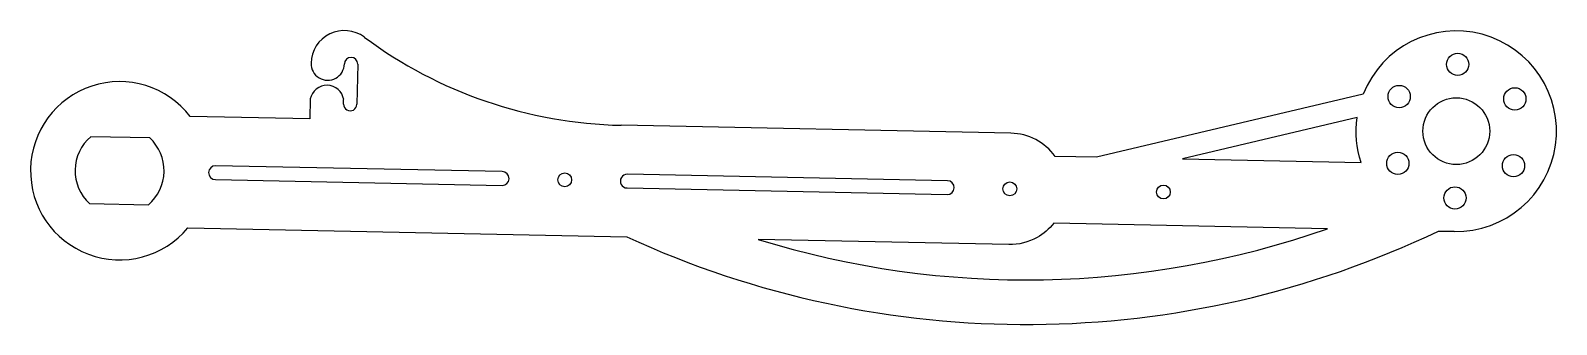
# Model space of a CAD drawing. Header units: millimetres. Extents: x -20 to 323, y -30 to 36.
import ezdxf

# ---------------------------------------------------------------- set-up
doc = ezdxf.new("R2010")
doc.units = ezdxf.units.MM
doc.layers.get('0').update_dxf_attribs({"linetype": 'CONTINUOUS'})

msp = doc.modelspace()

# ---------------------------------------------------------------- linework, layer by layer
for p, q in [((53.43, 28.62), (53.24, 19.62)), ((42.76, 20.82), (42.67, 16.34)), ((50.24, 19.68), (50.26, 20.66)), ((279.27, 21.93), (219.37, 7.74)), ((42.67, 16.34), (15.79, 16.88)), ((200.14, 13.13), (112.61, 14.91)), ((219.37, 7.74), (210.04, 7.93)), ((15.28, -8.11), (113.85, -10.12)), ((296.16, -8.83), (299.71, -8.9))]:
    msp.add_line(p, q)
for points in [[(278.81, 6.53, -0.114173), (277.88, 16.63), (238.7, 7.34)], [(6.69, 12.07), (-6.53, 12.34, 0.451416), (-6.84, -2.66), (6.39, -2.93, 0.451416)], [(21.44, 2.71), (85.83, 1.4, 1), (85.89, 4.5), (21.5, 5.81, 1)], [(185.87, 2.47), (113.99, 3.93, 1), (113.92, 0.83), (185.81, -0.63, 1)], [(199.63, -11.87), (143.34, -10.72, 0.160351), (271.21, -8.32), (209.8, -7.07, -0.100112), (206.01, -10.27, -0.133874)]]:
    msp.add_lwpolyline(points, format="xyb", close=True)
for centre, radius in [((300.48, 28.59), 2.5), ((287.34, 21.36), 2.5), ((300.17, 13.59), 7.5), ((313.31, 20.83), 2.5), ((287.03, 6.36), 2.5), ((313.01, 5.83), 2.5), ((99.91, 2.67), 1.55), ((199.89, 0.63), 1.55), ((234.38, -0.07), 1.55), ((299.87, -1.4), 2.5)]:
    msp.add_circle(centre, radius)
for centre, radius, start, end in [((50.43, 28.68), 7.5, 53.3176, 178.8336), ((114.64, 114.89), 100, 233.3176, 268.8336), ((300.17, 13.59), 22.5, -91.1664, 158.2442), ((46.68, 28.76), 3.75, 178.8336, 358.8336), ((51.93, 28.65), 1.5, -1.1664, 178.8336), ((-0.07, 4.7), 20, 37.5158, 320.1514), ((46.5, 20.07), 3.81, 9.0004, 168.6668), ((51.74, 19.65), 1.5, 178.8336, 358.8336), ((199.89, 0.63), 12.5, 35.7035, 88.8336), ((203.63, 184.72), 214.53, 245.2602, 295.5501)]:
    msp.add_arc(centre, radius, start, end)

doc.saveas('drawing.dxf')
